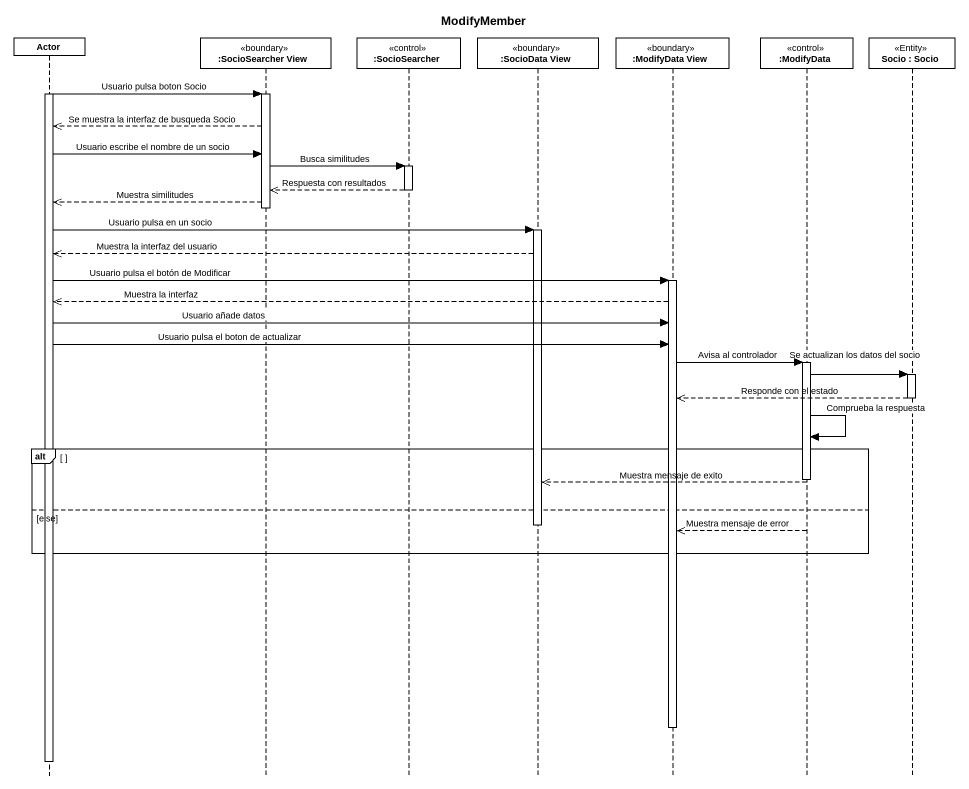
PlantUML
@startuml
title ModifyMember
hide footbox
participant "Actor" as Actor_
participant ":SocioSearcher View" as SocioSearcher_View <<boundary>>
participant ":SocioSearcher" as SocioSearcher <<control>>
participant ":SocioData View" as SocioData_View <<boundary>>
participant ":ModifyData View" as ModifyData_View <<boundary>>
participant ":ModifyData" as ModifyData <<control>>
participant "Socio : Socio" as Socio <<Entity>>

activate Actor_
Actor_ -> SocioSearcher_View : Usuario pulsa boton Socio
activate SocioSearcher_View
SocioSearcher_View -->> Actor_ : Se muestra la interfaz de busqueda Socio
Actor_ -> SocioSearcher_View : Usuario escribe el nombre de un socio
SocioSearcher_View -> SocioSearcher : Busca similitudes
activate SocioSearcher
SocioSearcher -->> SocioSearcher_View : Respuesta con resultados
deactivate SocioSearcher
SocioSearcher_View -->> Actor_ : Muestra similitudes
deactivate SocioSearcher_View
Actor_ -> SocioData_View : Usuario pulsa en un socio
activate SocioData_View
SocioData_View -->> Actor_ : Muestra la interfaz del usuario
Actor_ -> ModifyData_View : Usuario pulsa el botón de Modificar
activate ModifyData_View
ModifyData_View -->> Actor_ : Muestra la interfaz
Actor_ -> ModifyData_View : Usuario añade datos
Actor_ -> ModifyData_View : Usuario pulsa el boton de actualizar
ModifyData_View -> ModifyData : Avisa al controlador
activate ModifyData
ModifyData -> Socio : Se actualizan los datos del socio
activate Socio
Socio -->> ModifyData_View : Responde con el estado
deactivate Socio
ModifyData -> ModifyData : Comprueba la respuesta
alt
  deactivate ModifyData
  ModifyData -->> SocioData_View : Muestra mensaje de exito
else else
  deactivate SocioData_View
  ModifyData -->> ModifyData_View : Muestra mensaje de error
end
deactivate ModifyData_View
deactivate Actor_
@enduml
